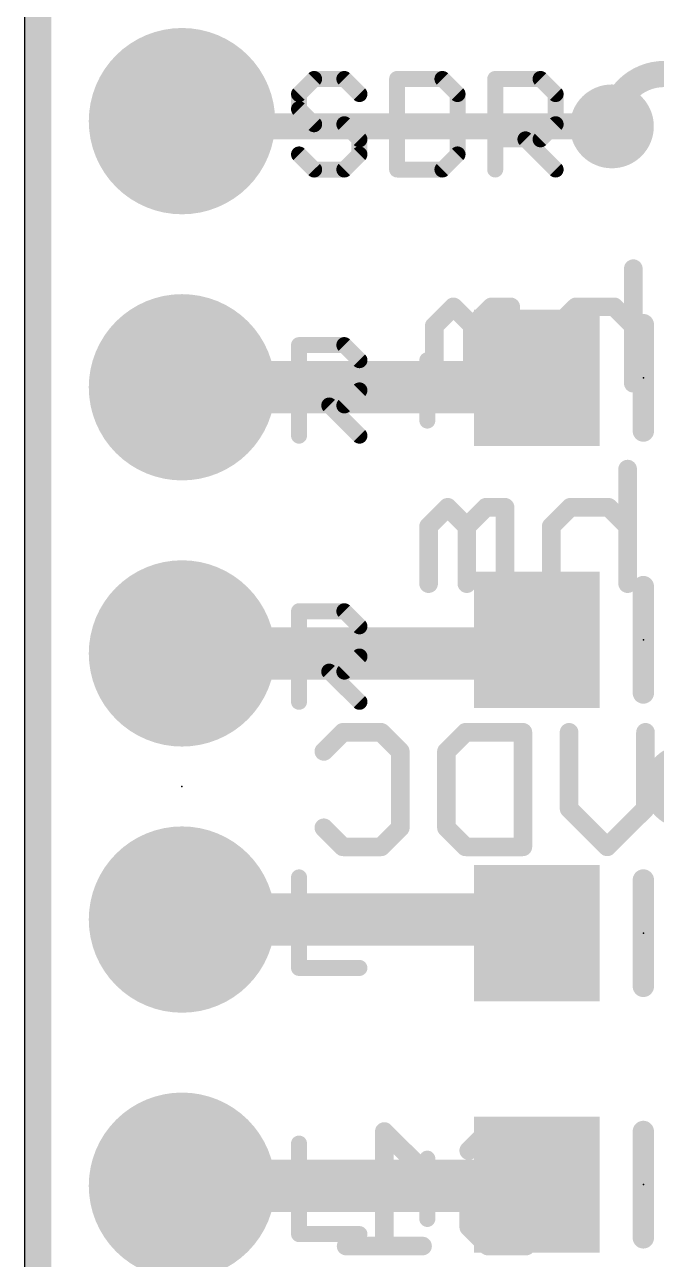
# Model space of a CAD drawing. Extents: x 0 to 23.1, y -0.1 to 28.2.
# Drawn here: x 0 to 6.02, y 9.49 to 21.27 of the extents above; entities that cross this region are included whole.
import ezdxf

# ---------------------------------------------------------------- set-up
doc = ezdxf.new("R2010")
doc.units = 0
for name, color, linetype in [('1', 12, 'CONTINUOUS'), ('16', 132, 'CONTINUOUS'), ('17', 110, 'CONTINUOUS'), ('18', 110, 'CONTINUOUS'), ('20', 53, 'CONTINUOUS'), ('21', 40, 'CONTINUOUS'), ('22', 6, 'CONTINUOUS'), ('23', 53, 'CONTINUOUS')]:
    doc.layers.add(name, color=color, linetype=linetype)

# ---------------------------------------------------------------- blocks, each defined once
blk = doc.blocks.new('RECT')
blk.add_solid([(-0.5, -0.5), (0.5, -0.5), (-0.5, 0.5), (0.5, 0.5)])
blk = doc.blocks.new('ROUNDP')
at = {"const_width": 0.5}
blk.add_lwpolyline([(0, -0.25, 1), (0, 0.25, 1), (0, -0.25)], format="xyb", dxfattribs=at)
blk = doc.blocks.new('ROUNDV')
at = {"const_width": 0.5}
blk.add_lwpolyline([(0, -0.25, 1), (0, 0.25, 1), (0, -0.25)], format="xyb", dxfattribs=at)

msp = doc.modelspace()

# ---------------------------------------------------------------- linework, layer by layer
at = {"layer": '1'}
for points, const_width in [([(1.5, 20.35, 0.4142), (1.55, 20.3)], 0.25), ([(1.5625, 20.35, 1), (1.4375, 20.35)], 0.125), ([(1.55, 20.3625, 1), (1.55, 20.2375)], 0.125), ([(1.55, 20.2375, 1), (1.55, 20.3625)], 0.125), ([(5.6, 20.2375, 1), (5.6, 20.3625)], 0.125), ([(4.9724, 17.8116, 1), (4.7956, 17.9884)], 0.25), ([(1.5, 17.935, 1), (1.5, 17.685)], 0.25), ([(4.794, 17.685, 1), (4.794, 17.935)], 0.25), ([(4.7056, 17.8984, 1), (4.8824, 17.7216)], 0.25), ([(4.9724, 15.3116, 1), (4.7956, 15.4884)], 0.25), ([(1.5, 15.395, 1), (1.5, 15.145)], 0.25), ([(4.6656, 15.3584, 1), (4.8424, 15.1816)], 0.25), ([(4.754, 15.145, 1), (4.754, 15.395)], 0.25), ([(1.5, 12.855, 1), (1.5, 12.605)], 0.25), ([(4.9758, 12.7581, 1), (4.7322, 12.7019)], 0.25), ([(4.854, 12.605, 1), (4.854, 12.855)], 0.25), ([(4.7622, 12.5719, 1), (5.0058, 12.6281)], 0.25), ([(1.5, 10.315, 1), (1.5, 10.065)], 0.25), ([(4.7856, 10.2784, 1), (4.9624, 10.1016)], 0.25), ([(4.9724, 10.1116, 1), (4.7956, 10.2884)], 0.25), ([(4.874, 10.065, 1), (4.874, 10.315)], 0.25)]:
    msp.add_lwpolyline(points, format="xyb", dxfattribs=dict(at, const_width=const_width))
for points, const_width in [([(5.6, 20.3), (1.55, 20.3)], 0.25), ([(4.794, 17.81), (4.884, 17.9)], 0.5), ([(1.5, 17.81), (4.794, 17.81)], 0.5), ([(4.754, 15.27), (4.884, 15.4)], 0.5), ([(1.5, 15.27), (4.754, 15.27)], 0.5), ([(1.5, 12.73), (4.854, 12.73)], 0.5), ([(4.854, 12.73), (4.884, 12.6)], 0.5), ([(1.5, 10.19), (4.874, 10.19)], 0.5), ([(4.874, 10.19), (4.884, 10.2)], 0.5)]:
    msp.add_lwpolyline(points, dxfattribs=dict(at, const_width=const_width))
at = {"layer": '16'}
for points, const_width in [([(0.127, 0.127), (0.127, 28.067)], 0.254), ([(15.9, 20.8), (6.1, 20.8)], 0.25)]:
    msp.add_lwpolyline(points, dxfattribs=dict(at, const_width=const_width))
for points, const_width in [([(6.1, 20.8, 0.4142), (5.6, 20.3)], 0.25), ([(6.1, 20.8625, 1), (6.1, 20.7375)], 0.125), ([(5.5375, 20.3, 1), (5.6625, 20.3)], 0.125)]:
    msp.add_lwpolyline(points, format="xyb", dxfattribs=dict(at, const_width=const_width))
at = {"layer": '20'}
msp.add_line((0, 2), (0, 26), dxfattribs=at)
at = {"layer": '21'}
for points, const_width in [([(2.7603, 20.7525), (2.6162, 20.6085)], 0.1524), ([(3.0484, 20.7525), (2.7603, 20.7525)], 0.1524), ([(3.1924, 20.6085), (3.0484, 20.7525)], 0.1524), ([(3.5517, 20.7525), (3.5517, 19.8882)], 0.1524), ([(3.9839, 20.7525), (3.5517, 20.7525)], 0.1524), ([(4.1279, 20.6085), (3.9839, 20.7525)], 0.1524), ([(4.4872, 19.8882), (4.4872, 20.7525)], 0.1524), ([(4.4872, 20.7525), (4.9194, 20.7525)], 0.1524), ([(4.9194, 20.7525), (5.0635, 20.6085)], 0.1524), ([(2.6162, 20.6085), (2.6162, 20.4644)], 0.1524), ([(4.1279, 20.0323), (4.1279, 20.6085)], 0.1524), ([(5.0635, 20.6085), (5.0635, 20.3204)], 0.1524), ([(2.6162, 20.4644), (2.7603, 20.3204)], 0.1524), ([(2.7603, 20.3204), (3.0484, 20.3204)], 0.1524), ([(3.0484, 20.3204), (3.1924, 20.1763)], 0.1524), ([(5.0635, 20.3204), (4.9194, 20.1763)], 0.1524), ([(3.1924, 20.1763), (3.1924, 20.0323)], 0.1524), ([(4.9194, 20.1763), (4.4872, 20.1763)], 0.1524), ([(4.7754, 20.1763), (5.0635, 19.8882)], 0.1524), ([(2.7603, 19.8882), (2.6162, 20.0323)], 0.1524), ([(3.1924, 20.0323), (3.0484, 19.8882)], 0.1524), ([(3.9839, 19.8882), (4.1279, 20.0323)], 0.1524), ([(3.0484, 19.8882), (2.7603, 19.8882)], 0.1524), ([(3.5517, 19.8882), (3.9839, 19.8882)], 0.1524), ([(5.9, 18.408), (5.9, 17.392)], 0.2032), ([(2.6162, 17.3482), (2.6162, 18.2125)], 0.1524), ([(2.6162, 18.2125), (3.0484, 18.2125)], 0.1524), ([(3.0484, 18.2125), (3.1924, 18.0685)], 0.1524), ([(3.1924, 18.0685), (3.1924, 17.7804)], 0.1524), ([(3.8398, 18.0685), (3.8398, 17.4923)], 0.1524), ([(3.1924, 17.7804), (3.0484, 17.6363)], 0.1524), ([(3.5517, 17.7804), (4.1279, 17.7804)], 0.1524), ([(3.0484, 17.6363), (2.6162, 17.6363)], 0.1524), ([(2.9043, 17.6363), (3.1924, 17.3482)], 0.1524), ([(5.9, 15.908), (5.9, 14.892)], 0.2032), ([(2.6162, 14.8082), (2.6162, 15.6725)], 0.1524), ([(2.6162, 15.6725), (3.0484, 15.6725)], 0.1524), ([(3.0484, 15.6725), (3.1924, 15.5285)], 0.1524), ([(3.1924, 15.5285), (3.1924, 15.2404)], 0.1524), ([(3.1924, 15.2404), (3.0484, 15.0963)], 0.1524), ([(3.5517, 15.2404), (4.1279, 15.2404)], 0.1524), ([(3.0484, 15.0963), (2.6162, 15.0963)], 0.1524), ([(2.9043, 15.0963), (3.1924, 14.8082)], 0.1524), ([(2.6162, 13.1325), (2.6162, 12.2682)], 0.1524), ([(5.9, 13.108), (5.9, 12.092)], 0.2032), ([(3.5517, 12.7004), (4.1279, 12.7004)], 0.1524), ([(2.6162, 12.2682), (3.1924, 12.2682)], 0.1524), ([(5.9, 10.708), (5.9, 9.692)], 0.2032), ([(2.6162, 10.5925), (2.6162, 9.7282)], 0.1524), ([(3.8398, 10.4485), (3.8398, 9.8723)], 0.1524), ([(3.5517, 10.1604), (4.1279, 10.1604)], 0.1524), ([(2.6162, 9.7282), (3.1924, 9.7282)], 0.1524)]:
    msp.add_lwpolyline(points, dxfattribs=dict(at, const_width=const_width))
for points, const_width in [([(2.7603, 20.7906, 1), (2.7603, 20.7144)], 0.0762), ([(2.7872, 20.7256, 1), (2.7333, 20.7795)], 0.0762), ([(3.0753, 20.7795, 1), (3.0214, 20.7256)], 0.0762), ([(3.0484, 20.7144, 1), (3.0484, 20.7906)], 0.0762), ([(3.5898, 20.7525, 1), (3.5136, 20.7525)], 0.0762), ([(3.5517, 20.7906, 1), (3.5517, 20.7144)], 0.0762), ([(4.0108, 20.7795, 1), (3.9569, 20.7256)], 0.0762), ([(3.9839, 20.7144, 1), (3.9839, 20.7906)], 0.0762), ([(4.5253, 20.7525, 1), (4.4491, 20.7525)], 0.0762), ([(4.4872, 20.7906, 1), (4.4872, 20.7144)], 0.0762), ([(4.9463, 20.7795, 1), (4.8925, 20.7256)], 0.0762), ([(4.9194, 20.7144, 1), (4.9194, 20.7906)], 0.0762), ([(2.6543, 20.6085, 1), (2.5781, 20.6085)], 0.0762), ([(2.5893, 20.6354, 1), (2.6431, 20.5815)], 0.0762), ([(3.1655, 20.5815, 1), (3.2194, 20.6354)], 0.0762), ([(4.166, 20.6085, 1), (4.0898, 20.6085)], 0.0762), ([(4.101, 20.5815, 1), (4.1549, 20.6354)], 0.0762), ([(5.1016, 20.6085, 1), (5.0254, 20.6085)], 0.0762), ([(5.0365, 20.5815, 1), (5.0904, 20.6354)], 0.0762), ([(2.6431, 20.4914, 1), (2.5893, 20.4375)], 0.0762), ([(2.5781, 20.4644, 1), (2.6543, 20.4644)], 0.0762), ([(2.7603, 20.3585, 1), (2.7603, 20.2823)], 0.0762), ([(2.7333, 20.2934, 1), (2.7872, 20.3473)], 0.0762), ([(3.0753, 20.3473, 1), (3.0214, 20.2934)], 0.0762), ([(3.0484, 20.2823, 1), (3.0484, 20.3585)], 0.0762), ([(5.0904, 20.2934, 1), (5.0365, 20.3473)], 0.0762), ([(5.0254, 20.3204, 1), (5.1016, 20.3204)], 0.0762), ([(3.2305, 20.1763, 1), (3.1543, 20.1763)], 0.0762), ([(3.1655, 20.1494, 1), (3.2194, 20.2033)], 0.0762), ([(4.4872, 20.2144, 1), (4.4872, 20.1382)], 0.0762), ([(4.8023, 20.2033, 1), (4.7484, 20.1494)], 0.0762), ([(4.8925, 20.2033, 1), (4.9463, 20.1494)], 0.0762), ([(4.9194, 20.1382, 1), (4.9194, 20.2144)], 0.0762), ([(2.6431, 20.0592, 1), (2.5893, 20.0053)], 0.0762), ([(3.1543, 20.0323, 1), (3.2305, 20.0323)], 0.0762), ([(3.2194, 20.0053, 1), (3.1655, 20.0592)], 0.0762), ([(4.0898, 20.0323, 1), (4.166, 20.0323)], 0.0762), ([(4.1549, 20.0053, 1), (4.101, 20.0592)], 0.0762), ([(2.7603, 19.9263, 1), (2.7603, 19.8501)], 0.0762), ([(2.7333, 19.8613, 1), (2.7872, 19.9151)], 0.0762), ([(3.0214, 19.9151, 1), (3.0753, 19.8613)], 0.0762), ([(3.0484, 19.8501, 1), (3.0484, 19.9263)], 0.0762), ([(3.5517, 19.9263, 1), (3.5517, 19.8501)], 0.0762), ([(3.5136, 19.8882, 1), (3.5898, 19.8882)], 0.0762), ([(3.9569, 19.9151, 1), (4.0108, 19.8613)], 0.0762), ([(3.9839, 19.8501, 1), (3.9839, 19.9263)], 0.0762), ([(4.4491, 19.8882, 1), (4.5253, 19.8882)], 0.0762), ([(5.0365, 19.8613, 1), (5.0904, 19.9151)], 0.0762), ([(5.9508, 18.408, 1), (5.8492, 18.408)], 0.1016), ([(2.6543, 18.2125, 1), (2.5781, 18.2125)], 0.0762), ([(2.6162, 18.2506, 1), (2.6162, 18.1744)], 0.0762), ([(3.0753, 18.2395, 1), (3.0214, 18.1856)], 0.0762), ([(3.0484, 18.1744, 1), (3.0484, 18.2506)], 0.0762), ([(3.2305, 18.0685, 1), (3.1543, 18.0685)], 0.0762), ([(3.1655, 18.0415, 1), (3.2194, 18.0954)], 0.0762), ([(3.8779, 18.0685, 1), (3.8017, 18.0685)], 0.0762), ([(3.1543, 17.7804, 1), (3.2305, 17.7804)], 0.0762), ([(3.2194, 17.7534, 1), (3.1655, 17.8073)], 0.0762), ([(3.5517, 17.8185, 1), (3.5517, 17.7423)], 0.0762), ([(4.1279, 17.7423, 1), (4.1279, 17.8185)], 0.0762), ([(2.6162, 17.6744, 1), (2.6162, 17.5982)], 0.0762), ([(2.9313, 17.6633, 1), (2.8774, 17.6094)], 0.0762), ([(3.0214, 17.6633, 1), (3.0753, 17.6094)], 0.0762), ([(3.0484, 17.5982, 1), (3.0484, 17.6744)], 0.0762), ([(3.8017, 17.4923, 1), (3.8779, 17.4923)], 0.0762), ([(5.8492, 17.392, 1), (5.9508, 17.392)], 0.1016), ([(2.5781, 17.3482, 1), (2.6543, 17.3482)], 0.0762), ([(3.1655, 17.3213, 1), (3.2194, 17.3751)], 0.0762), ([(5.9508, 15.908, 1), (5.8492, 15.908)], 0.1016), ([(2.6543, 15.6725, 1), (2.5781, 15.6725)], 0.0762), ([(2.6162, 15.7106, 1), (2.6162, 15.6344)], 0.0762), ([(3.0753, 15.6995, 1), (3.0214, 15.6456)], 0.0762), ([(3.0484, 15.6344, 1), (3.0484, 15.7106)], 0.0762), ([(3.2305, 15.5285, 1), (3.1543, 15.5285)], 0.0762), ([(3.1655, 15.5015, 1), (3.2194, 15.5554)], 0.0762), ([(3.1543, 15.2404, 1), (3.2305, 15.2404)], 0.0762), ([(3.2194, 15.2134, 1), (3.1655, 15.2673)], 0.0762), ([(3.5517, 15.2785, 1), (3.5517, 15.2023)], 0.0762), ([(4.1279, 15.2023, 1), (4.1279, 15.2785)], 0.0762), ([(2.6162, 15.1344, 1), (2.6162, 15.0582)], 0.0762), ([(2.9313, 15.1233, 1), (2.8774, 15.0694)], 0.0762), ([(3.0214, 15.1233, 1), (3.0753, 15.0694)], 0.0762), ([(3.0484, 15.0582, 1), (3.0484, 15.1344)], 0.0762), ([(3.1655, 14.7813, 1), (3.2194, 14.8351)], 0.0762), ([(5.8492, 14.892, 1), (5.9508, 14.892)], 0.1016), ([(2.5781, 14.8082, 1), (2.6543, 14.8082)], 0.0762), ([(2.6543, 13.1325, 1), (2.5781, 13.1325)], 0.0762), ([(5.9508, 13.108, 1), (5.8492, 13.108)], 0.1016), ([(3.5517, 12.7385, 1), (3.5517, 12.6623)], 0.0762), ([(4.1279, 12.6623, 1), (4.1279, 12.7385)], 0.0762), ([(2.6162, 12.3063, 1), (2.6162, 12.2301)], 0.0762), ([(2.5781, 12.2682, 1), (2.6543, 12.2682)], 0.0762), ([(3.1924, 12.2301, 1), (3.1924, 12.3063)], 0.0762), ([(5.8492, 12.092, 1), (5.9508, 12.092)], 0.1016), ([(5.9508, 10.708, 1), (5.8492, 10.708)], 0.1016), ([(2.6543, 10.5925, 1), (2.5781, 10.5925)], 0.0762), ([(3.8779, 10.4485, 1), (3.8017, 10.4485)], 0.0762), ([(3.5517, 10.1985, 1), (3.5517, 10.1223)], 0.0762), ([(4.1279, 10.1223, 1), (4.1279, 10.1985)], 0.0762), ([(3.8017, 9.8723, 1), (3.8779, 9.8723)], 0.0762), ([(2.6162, 9.7663, 1), (2.6162, 9.6901)], 0.0762), ([(3.1924, 9.6901, 1), (3.1924, 9.7663)], 0.0762), ([(2.5781, 9.7282, 1), (2.6543, 9.7282)], 0.0762), ([(5.8492, 9.692, 1), (5.9508, 9.692)], 0.1016)]:
    msp.add_lwpolyline(points, format="xyb", dxfattribs=dict(at, const_width=const_width))
at = {"layer": '22', "const_width": 0.1778}
for points in [[(5.8042, 18.942), (5.8042, 17.8489)], [(4.0883, 18.5777), (3.9061, 18.3955)], [(4.2705, 18.3955), (4.0883, 18.5777)], [(4.4526, 18.5777), (4.2705, 18.3955)], [(4.6348, 18.5777), (4.4526, 18.5777)], [(4.6348, 17.8489), (4.6348, 18.5777)], [(5.2577, 18.5777), (5.0755, 18.3955)], [(5.622, 18.5777), (5.2577, 18.5777)], [(5.8042, 18.3955), (5.622, 18.5777)], [(3.9061, 18.3955), (3.9061, 17.8489)], [(4.2705, 18.3955), (4.2705, 17.8489)], [(5.0755, 18.3955), (5.0755, 17.8489)], [(5.7502, 17.029), (5.7502, 15.9359)], [(4.0343, 16.6647), (3.8521, 16.4825)], [(4.2165, 16.4825), (4.0343, 16.6647)], [(4.3986, 16.6647), (4.2165, 16.4825)], [(4.5808, 16.6647), (4.3986, 16.6647)], [(4.5808, 15.9359), (4.5808, 16.6647)], [(5.2037, 16.6647), (5.0215, 16.4825)], [(5.568, 16.6647), (5.2037, 16.6647)], [(5.7502, 16.4825), (5.568, 16.6647)], [(3.8521, 16.4825), (3.8521, 15.9359)], [(4.2165, 16.4825), (4.2165, 15.9359)], [(5.0215, 16.4825), (5.0215, 15.9359)], [(2.8529, 14.3348), (3.0351, 14.517)], [(3.0351, 14.517), (3.3995, 14.517)], [(3.3995, 14.517), (3.5816, 14.3348)], [(4.0223, 14.3348), (4.2045, 14.517)], [(4.2045, 14.517), (4.751, 14.517)], [(4.751, 14.517), (4.751, 13.4239)], [(5.1917, 13.7883), (5.1917, 14.517)], [(5.9204, 14.517), (5.9204, 13.7883)], [(3.5816, 14.3348), (3.5816, 13.6061)], [(4.0223, 13.6061), (4.0223, 14.3348)], [(5.5561, 13.4239), (5.1917, 13.7883)], [(5.9204, 13.7883), (5.5561, 13.4239)], [(3.0351, 13.4239), (2.8529, 13.6061)], [(3.5816, 13.6061), (3.3995, 13.4239)], [(4.2045, 13.4239), (4.0223, 13.6061)], [(3.3995, 13.4239), (3.0351, 13.4239)], [(4.751, 13.4239), (4.2045, 13.4239)], [(3.7941, 10.3427), (3.4298, 10.707)], [(3.4298, 10.707), (3.4298, 9.6139)], [(4.2348, 10.5248), (4.417, 10.707)], [(4.417, 10.707), (4.7813, 10.707)], [(4.7813, 10.707), (4.9635, 10.5248)], [(4.9635, 10.5248), (4.9635, 9.7961)], [(4.2348, 9.7961), (4.2348, 10.1605)], [(4.2348, 10.1605), (4.5992, 10.1605)], [(4.417, 9.6139), (4.2348, 9.7961)], [(4.9635, 9.7961), (4.7813, 9.6139)], [(3.7941, 9.6139), (3.0654, 9.6139)], [(4.7813, 9.6139), (4.417, 9.6139)]]:
    msp.add_lwpolyline(points, dxfattribs=at)
at = {"layer": '22', "const_width": 0.0889}
for points in [[(5.8487, 18.942, 1), (5.7598, 18.942)], [(4.1197, 18.6091, 1), (4.0568, 18.5462)], [(4.1197, 18.5462, 1), (4.0568, 18.6091)], [(4.4526, 18.6221, 1), (4.4526, 18.5332)], [(4.4841, 18.5462, 1), (4.4212, 18.6091)], [(4.6793, 18.5777, 1), (4.5904, 18.5777)], [(4.6348, 18.5332, 1), (4.6348, 18.6221)], [(5.2577, 18.6221, 1), (5.2577, 18.5332)], [(5.2891, 18.5462, 1), (5.2262, 18.6091)], [(5.6535, 18.6091, 1), (5.5906, 18.5462)], [(5.622, 18.5332, 1), (5.622, 18.6221)], [(3.8746, 18.4269, 1), (3.9375, 18.364)], [(3.9505, 18.3955, 1), (3.8616, 18.3955)], [(4.239, 18.4269, 1), (4.3019, 18.364)], [(4.3149, 18.3955, 1), (4.226, 18.3955)], [(4.239, 18.364, 1), (4.3019, 18.4269)], [(5.1199, 18.3955, 1), (5.031, 18.3955)], [(5.044, 18.4269, 1), (5.1069, 18.364)], [(5.7728, 18.364, 1), (5.8357, 18.4269)], [(3.8616, 17.8489, 1), (3.9505, 17.8489)], [(4.226, 17.8489, 1), (4.3149, 17.8489)], [(4.5904, 17.8489, 1), (4.6793, 17.8489)], [(5.031, 17.8489, 1), (5.1199, 17.8489)], [(5.7598, 17.8489, 1), (5.8487, 17.8489)], [(5.7947, 17.029, 1), (5.7058, 17.029)], [(4.0657, 16.6961, 1), (4.0028, 16.6332)], [(4.0657, 16.6332, 1), (4.0028, 16.6961)], [(4.3986, 16.7091, 1), (4.3986, 16.6202)], [(4.4301, 16.6332, 1), (4.3672, 16.6961)], [(4.6253, 16.6647, 1), (4.5364, 16.6647)], [(4.5808, 16.6202, 1), (4.5808, 16.7091)], [(5.2037, 16.7091, 1), (5.2037, 16.6202)], [(5.2351, 16.6332, 1), (5.1722, 16.6961)], [(5.5995, 16.6961, 1), (5.5366, 16.6332)], [(5.568, 16.6202, 1), (5.568, 16.7091)], [(3.8965, 16.4825, 1), (3.8076, 16.4825)], [(3.8206, 16.5139, 1), (3.8835, 16.451)], [(4.2609, 16.4825, 1), (4.172, 16.4825)], [(4.185, 16.5139, 1), (4.2479, 16.451)], [(4.185, 16.451, 1), (4.2479, 16.5139)], [(5.0659, 16.4825, 1), (4.977, 16.4825)], [(4.99, 16.5139, 1), (5.0529, 16.451)], [(5.7188, 16.451, 1), (5.7817, 16.5139)], [(3.8076, 15.9359, 1), (3.8965, 15.9359)], [(4.172, 15.9359, 1), (4.2609, 15.9359)], [(4.5364, 15.9359, 1), (4.6253, 15.9359)], [(4.977, 15.9359, 1), (5.0659, 15.9359)], [(5.7058, 15.9359, 1), (5.7947, 15.9359)], [(3.0351, 14.5615, 1), (3.0351, 14.4726)], [(3.0665, 14.4856, 1), (3.0036, 14.5485)], [(3.4309, 14.5485, 1), (3.368, 14.4856)], [(3.3995, 14.4726, 1), (3.3995, 14.5615)], [(4.2045, 14.5615, 1), (4.2045, 14.4726)], [(4.2359, 14.4856, 1), (4.173, 14.5485)], [(4.7955, 14.517, 1), (4.7066, 14.517)], [(4.751, 14.4726, 1), (4.751, 14.5615)], [(5.2361, 14.517, 1), (5.1472, 14.517)], [(5.9649, 14.517, 1), (5.876, 14.517)], [(2.8215, 14.3663, 1), (2.8843, 14.3034)], [(3.6261, 14.3348, 1), (3.5372, 14.3348)], [(3.5502, 14.3034, 1), (3.6131, 14.3663)], [(4.0667, 14.3348, 1), (3.9778, 14.3348)], [(3.9909, 14.3663, 1), (4.0537, 14.3034)], [(5.1472, 13.7883, 1), (5.2361, 13.7883)], [(5.2231, 13.8197, 1), (5.1603, 13.7568)], [(5.876, 13.7883, 1), (5.9649, 13.7883)], [(5.9519, 13.7568, 1), (5.889, 13.8197)], [(2.8843, 13.6375, 1), (2.8215, 13.5747)], [(3.6131, 13.5747, 1), (3.5502, 13.6375)], [(4.0537, 13.6375, 1), (3.9909, 13.5747)], [(3.5372, 13.6061, 1), (3.6261, 13.6061)], [(3.9778, 13.6061, 1), (4.0667, 13.6061)], [(3.0351, 13.4684, 1), (3.0351, 13.3795)], [(3.0036, 13.3925, 1), (3.0665, 13.4553)], [(3.368, 13.4553, 1), (3.4309, 13.3925)], [(3.3995, 13.3795, 1), (3.3995, 13.4684)], [(4.2045, 13.4684, 1), (4.2045, 13.3795)], [(4.173, 13.3925, 1), (4.2359, 13.4553)], [(4.7066, 13.4239, 1), (4.7955, 13.4239)], [(4.751, 13.3795, 1), (4.751, 13.4684)], [(5.5246, 13.4553, 1), (5.5875, 13.3925)], [(5.5246, 13.3925, 1), (5.5875, 13.4553)], [(3.4612, 10.7385, 1), (3.3983, 10.6756)], [(3.4742, 10.707, 1), (3.3853, 10.707)], [(4.417, 10.7515, 1), (4.417, 10.6626)], [(4.4484, 10.6756, 1), (4.3855, 10.7385)], [(4.8128, 10.7385, 1), (4.7499, 10.6756)], [(4.7813, 10.6626, 1), (4.7813, 10.7515)], [(5.008, 10.5248, 1), (4.9191, 10.5248)], [(4.2034, 10.5563, 1), (4.2662, 10.4934)], [(4.9321, 10.4934, 1), (4.995, 10.5563)], [(3.7627, 10.3112, 1), (3.8256, 10.3741)], [(4.2792, 10.1605, 1), (4.1903, 10.1605)], [(4.2348, 10.2049, 1), (4.2348, 10.116)], [(4.5992, 10.116, 1), (4.5992, 10.2049)], [(4.1903, 9.7961, 1), (4.2792, 9.7961)], [(4.2662, 9.8275, 1), (4.2034, 9.7647)], [(4.9191, 9.7961, 1), (5.008, 9.7961)], [(4.995, 9.7647, 1), (4.9321, 9.8275)], [(3.0654, 9.6584, 1), (3.0654, 9.5695)], [(3.7941, 9.5695, 1), (3.7941, 9.6584)], [(4.417, 9.6584, 1), (4.417, 9.5695)], [(4.3855, 9.5825, 1), (4.4484, 9.6453)], [(4.7499, 9.6453, 1), (4.8128, 9.5825)], [(4.7813, 9.5695, 1), (4.7813, 9.6584)], [(3.3853, 9.6139, 1), (3.4742, 9.6139)]]:
    msp.add_lwpolyline(points, format="xyb", dxfattribs=at)
at = {"layer": '23'}
for p in [(5.9, 17.9), (5.9, 15.4), (1.5, 14), (5.9, 12.6), (5.9, 10.2)]:
    msp.add_point(p, dxfattribs=at)

# ---------------------------------------------------------------- block references
at = {"layer": '1', "xscale": 1.2, "yscale": 1.3}
for p in [(4.884, 17.9), (4.884, 15.4), (4.884, 12.6), (4.884, 10.2)]:
    msp.add_blockref('RECT', p, dxfattribs=at)
at = {"layer": '17', "xscale": 1.778, "yscale": 1.778}
for p in [(1.5, 20.35), (1.5, 20.35), (1.5, 17.81), (1.5, 17.81), (1.5, 15.27), (1.5, 15.27), (1.5, 12.73), (1.5, 12.73), (1.5, 10.19), (1.5, 10.19)]:
    msp.add_blockref('ROUNDP', p, dxfattribs=at)
at = {"layer": '18', "xscale": 0.8001, "yscale": 0.8001}
for p in [(5.6, 20.3), (5.6, 20.3), (6.3, 14), (6.3, 14)]:
    msp.add_blockref('ROUNDV', p, dxfattribs=at)

doc.saveas('drawing.dxf')
